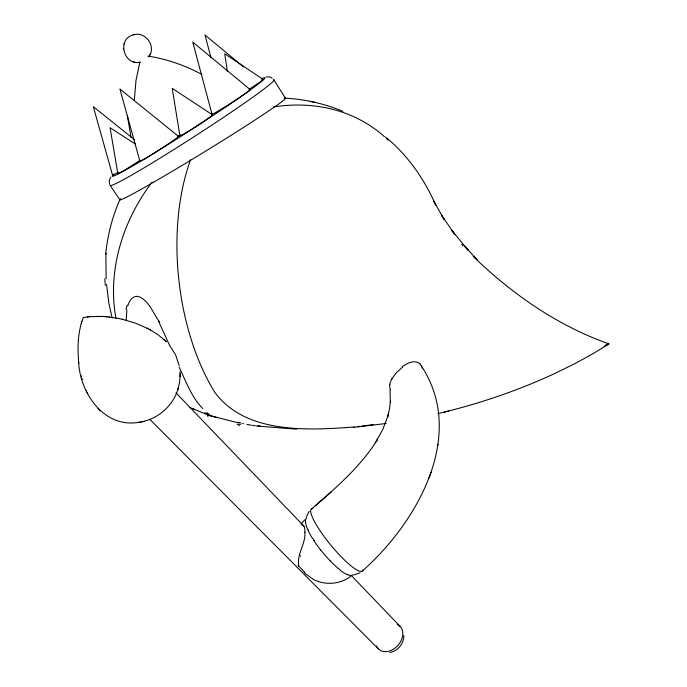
<?xml version="1.0" encoding="UTF-8"?>
<svg xmlns="http://www.w3.org/2000/svg" width="687" height="687" viewBox="0 0 687 687"><rect width="100%" height="100%" fill="white"/><g stroke="black" fill="none" stroke-linecap="round" stroke-linejoin="round"><path stroke-width="1.03" d="M178.036 388.928L179.539 382.547L180.131 375.488M180.14 374.896L180.028 371.839M180.131 376.691L180.14 373.651M403.793 635.492C404.05 643.564 397.696 651.139 389.769 652.521M304.942 532.322C305.775 543.838 296.526 554.306 298.811 565.624M134.3 100.465L136.017 80.293L139.916 61.976M106.116 253.975L105.85 253.211L106.167 278.587M105.755 253.701C107.627 234.877 112.393 216.353 120.139 199.084M362.281 571.06C417.215 522.575 468.113 433.926 420.109 364.127M437.782 445.459L437.963 444.094M126.855 310.026L126.228 320.228M389.804 384.308L389.684 387.236L390.482 389.581M81.281 323.414C77.992 335.325 77.425 347.871 78.584 360.134M133.304 34.882C116.541 38.996 123.754 66.244 140.32 62.174M390.044 389.727L390.353 402.384L390.474 400.813L389.46 409.126L387.528 417.344L388.662 413.145M81.847 321.533L83.247 317.609L89.628 316.647L103.462 316.467L115.51 317.883M81.221 323.629L81.882 321.396M387.932 415.858L382.814 429.409L375.368 442.849M139.092 422.307C156.945 419.843 172.738 406.455 177.959 389.185M177.59 390.353L178.422 387.691M124.021 44.097L124.304 43.247M127.834 305.724C129.044 301.808 131.286 297.239 135.734 296.432M306.213 517.148L309.244 511.24M429.006 477.963L431.084 472.304M148.736 56.866C156.885 46.768 145.378 30.683 133.209 34.908M150.024 54.728L150.367 53.938M391.942 378.752L396.442 372.646L402.513 367.202M377.034 440.161L377.635 439.173C365.424 459.259 348.592 475.997 331.314 491.737M110.813 177.083L109.242 180.277L109.645 184.399M301.069 523.932L304.693 519.861M326.042 496.452L331.555 491.54L320.692 501.132M321.104 500.771L315.29 505.778L326.368 496.169M311.374 509.024L315.771 505.349M350.705 576.445C340.117 584.345 325.08 585.564 313.375 579.424M190.342 160.475L181.188 165.988A97.116 3.581 -31.5 0 1 153.562 182.201M153.45 182.278L150.814 183.798M360.065 572.718L353.711 575.036M260.047 425.957L256.354 425.897M604.242 346.291L608.974 343.895C557.715 325.827 512.184 294.113 473.309 256.526M605.986 344.9L608.974 343.895L592.907 353.736L574.28 363.947L553.044 374.312C518.11 390.362 481.57 402.883 444.249 412.088M437.894 413.591L448.62 411.032M141.634 421.878L144.244 421.268M266.212 76.927L269.647 76.901L272.224 78.138M78.49 359.215C78.773 391.238 103.041 428.551 138.877 422.333M137.537 422.539L140.363 422.119M386.206 423.475L353.384 427.443M354.526 426.971C308.54 430.371 246.676 434.27 215.349 393.127A171.097 89.473 83.8 0 1 190.608 159.762M357.687 426.584L359.79 426.318M361.903 426.06L373.488 424.618M89.628 316.647L87.266 316.922M97.125 316.286L97.588 316.278M100.208 316.321L100.731 316.346M102.861 316.441L103.462 316.467M296.681 429.195L257.874 426.086M284.633 98.147C304.616 99.126 324.376 103.651 342.865 111.285M301.851 524.877L303.276 525.461L304.324 527.238A14.144 4.792 -76.6 0 1 304.882 532.382M106.236 316.673L106.889 316.741M109.027 316.956L109.748 317.033M255.341 425.751L252.327 425.313M251.253 425.15L246.873 424.42M147.808 56.085C166.709 58.919 184.958 65.428 201.815 74.376M116.343 318.021L123.102 319.455M238.526 422.9L209.87 415.601M310.129 101.272L314.199 102.226M243.524 423.707L242.623 423.484M122.183 319.223L135.571 323.191L148.109 328.704M134.429 62.019L133.613 61.796M209.715 415.566L207.474 414.768M241.094 423.08L238.269 422.204M209.011 415.343L217.315 417.713M347.785 574.495L347.347 574.315M207.422 414.742L195.606 409.916M193.803 409.16L189.973 407.537M149.354 329.374L157.873 334.621L164.992 340.451M147.018 328.128L150.47 329.958M313.444 579.459L304.624 573.156M135.245 143.969L110.075 127.739L117.863 173.717M212.523 114.849L172.222 88.357L179.908 135.837M263.121 79.383L224.692 53.749L227.44 71.482M340.271 569.961L339.438 569.325A36.557 9.498 50.9 0 1 331.237 561.949L330.37 561.021M304.779 572.4L304.272 571.996M134.403 139.641L93.312 106.657L112.513 175.073M178.397 136.318L119.873 88.941L139.899 161.213M250.205 89.619L192.772 42.122L211.982 114.179M243.593 66.983L204.966 34.934L211.003 57.742M304.032 571.799L299.283 566.569M385.544 137.056C407.812 155.193 424.514 179.307 435.901 205.533L433.712 201.016L444.103 219.445L441.492 215.177L454.837 234.43L451.891 230.514L468.07 250.085L464.919 246.616L477.147 259.6M207.036 412.621L210.128 415.489M135.725 296.423A20.378 11.069 70.8 0 1 141.376 297.84C150.419 303.396 153.519 314.328 159.693 322.177M165.481 340.932L166.443 341.843L164.047 339.55M97.966 408.688L98.945 409.615M99.28 409.933L100.25 410.86M149.654 419.199L378.245 648.76M299.601 555.105L300.64 556.161M202.88 408.662C191.398 397.172 186.057 381.405 179.084 367.098M175.975 392.818L304.393 526.628M351.151 575.354L400.143 626.398M461.716 244.28L463.132 245.852M320.812 550.047L322.074 551.635A36.557 9.343 50.8 0 0 330.37 561.081M169.775 345.57L175.649 354.964L179.204 365.664M110.221 185.456L119.83 199.831M285.474 98.241L273.873 79.881M158.431 321.061L169.517 345.183M421.44 365.819L422.247 367.966M86.167 390.491L86.691 391.633M87.18 392.672L87.713 393.831M112.187 318.064L108.847 303.173L106.554 284.401M81.203 375.652L81.495 376.734M81.925 378.348L82.225 379.464M127.344 115.493L130.994 137.288M305.681 522.532L305.595 521.682M78.807 362.152L78.911 363.122M123.454 48.691L123.531 49.644M298.373 566.526A27.291 12.272 9.2 0 1 298.106 565.564M352.792 574.787A36.557 9.807 51.7 0 1 340.494 570.511M306.737 518.058A36.531 9.163 49.5 0 0 306.642 518.118A36.54 9.438 50 0 0 305.423 521.476M307.407 528.844A36.548 9.42 50.4 0 1 305.5 522.352M308.506 530.587A36.548 9.412 50.5 0 1 307.888 529.213M312.516 538.522A36.548 9.369 50.6 0 1 308.025 530.227M314.268 540.686A36.548 9.317 50.8 0 1 313.04 538.754M320.709 550.089A36.557 9.309 50.8 0 1 313.865 540.54M362.925 569.995A40.121 7.918 50.6 0 1 330.103 544.25A40.121 7.918 50.6 0 1 313.04 508.603M402.393 366.772A21.589 12.546 -52.9 0 1 420.178 364.041M391.968 378.752A16.634 8.124 -45.7 0 0 390.044 383.32A16.857 8.424 -44.8 0 0 389.838 384.291M179.067 136.43A5.633 1.529 57.6 0 0 177.839 136.155A51.07 2.095 -32.8 0 0 178.895 135.485M212.274 113.647A51.07 2.095 -32.8 0 1 211.364 114.274M273.443 79.778A97.374 4.448 -32.8 0 1 195.391 135.846A97.374 4.448 -32.8 0 1 110.238 185.189M150.53 183.987A97.116 3.306 -31.5 0 1 120.62 198.775M284.676 98.344A97.168 3.195 -31.5 0 1 275.118 106.545M274.62 106.846A97.211 3.512 -31.5 0 1 190.376 160.44M261.455 78.816A90.873 3.736 -32.8 0 1 191.888 129.319A90.873 3.736 -32.8 0 1 113.716 174.258M397.215 624.423A15.664 11.627 -48.2 0 1 397.369 646.003A15.664 11.627 -48.2 0 1 376.45 645.883M240.476 424.549A87.962 31.267 -15 0 1 239.024 424.068M239.454 425.476A42.019 8.974 -2.2 0 1 237.178 424.386M105.274 285.328A49.335 10.674 87.1 0 1 104.828 278.682M386.695 138.748A170.616 142.218 -46.7 0 1 388.078 140.079M116.017 318.631A170.616 142.218 -46.7 0 1 151.93 182.304M273.512 106.949A170.616 142.218 -46.7 0 1 384.574 136.799M204.812 412.621A31.645 1.237 30 0 1 206.976 414.055M194.996 409.521A25.797 0.842 23 0 1 193.433 408.868M126.073 309.468A53.801 32.882 56.3 0 1 127.198 305.183M207.697 413.617A78.481 12.254 59.9 0 1 207.878 416.545M139.221 160.784A18.884 0.79 -32.9 0 1 122.38 171.441A18.884 0.79 -32.9 0 1 118.971 172.643M211.33 115.261A19.399 0.833 -32.8 0 1 196.473 126.185A19.399 0.833 -32.8 0 1 180.913 134.85M261.91 79.847A18.635 0.773 -32.7 0 1 249.046 89.353M117.709 172.437A21.769 0.885 -32.9 0 1 113.338 174.215M177.59 136.55A22.929 0.979 -32.9 0 1 159.702 149.594A22.929 0.979 -32.9 0 1 140.431 160.578M249.604 89.757A22.723 0.97 -32.7 0 1 231.562 102.767A22.723 0.97 -32.7 0 1 212.386 113.681"/></g></svg>
